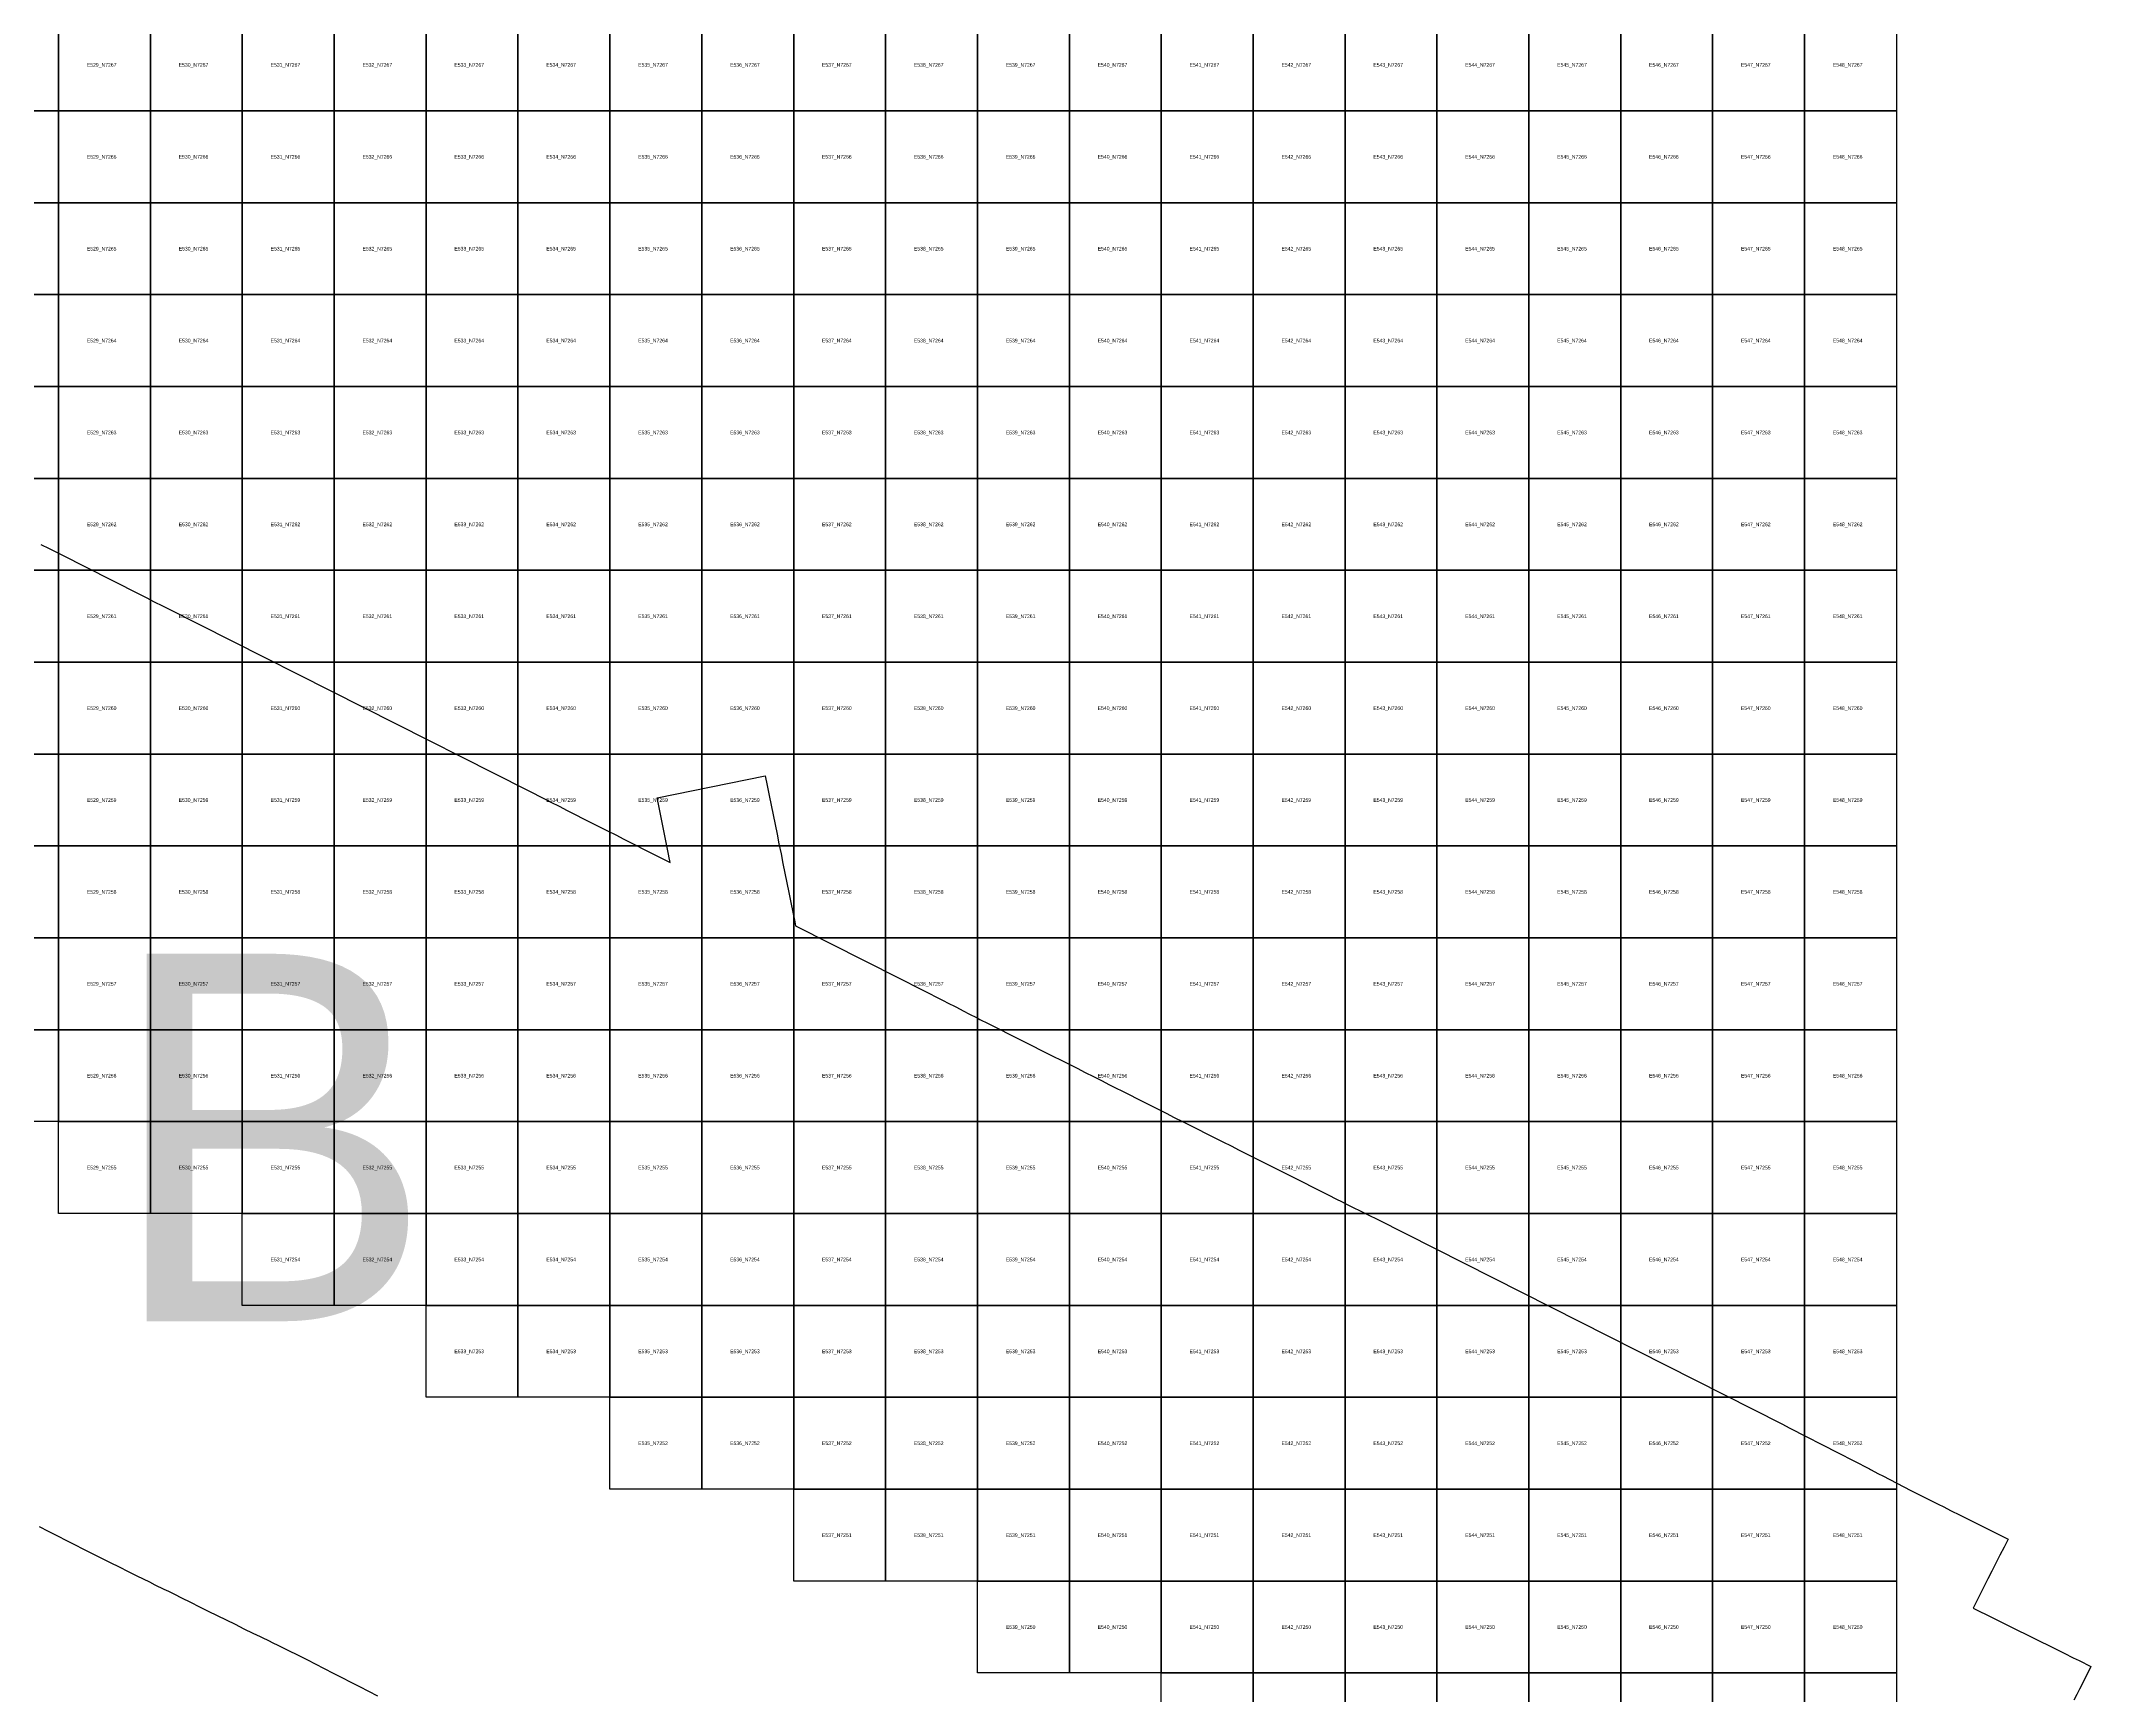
# Model space of a CAD drawing. Extents: x 325010 to 598009, y 7217000 to 7546188.
# Drawn here: x 528809 to 551117, y 7249760 to 7267760 of the extents above; entities that cross this region are included whole.
import ezdxf

# ---------------------------------------------------------------- set-up
doc = ezdxf.new("R2010")
doc.units = 0
doc.layers.add('B', color=7, linetype='Continuous')
doc.layers.add('Limpopo_1', color=7, linetype='Continuous')

msp = doc.modelspace()

# ---------------------------------------------------------------- linework, layer by layer
for points in [[(548000, 7267000), (548000, 7268000), (549000, 7268000), (549000, 7267000)], [(548000, 7266000), (548000, 7267000), (549000, 7267000), (549000, 7266000)], [(548000, 7265000), (548000, 7266000), (549000, 7266000), (549000, 7265000)], [(548000, 7264000), (548000, 7265000), (549000, 7265000), (549000, 7264000)], [(548000, 7263000), (548000, 7264000), (549000, 7264000), (549000, 7263000)], [(548000, 7262000), (548000, 7263000), (549000, 7263000), (549000, 7262000)], [(548000, 7261000), (548000, 7262000), (549000, 7262000), (549000, 7261000)], [(548000, 7260000), (548000, 7261000), (549000, 7261000), (549000, 7260000)], [(548000, 7259000), (548000, 7260000), (549000, 7260000), (549000, 7259000)], [(548000, 7258000), (548000, 7259000), (549000, 7259000), (549000, 7258000)], [(548000, 7257000), (548000, 7258000), (549000, 7258000), (549000, 7257000)], [(548000, 7256000), (548000, 7257000), (549000, 7257000), (549000, 7256000)], [(548000, 7255000), (548000, 7256000), (549000, 7256000), (549000, 7255000)], [(548000, 7254000), (548000, 7255000), (549000, 7255000), (549000, 7254000)], [(548000, 7253000), (548000, 7254000), (549000, 7254000), (549000, 7253000)], [(548000, 7252000), (548000, 7253000), (549000, 7253000), (549000, 7252000)], [(548000, 7251000), (548000, 7252000), (549000, 7252000), (549000, 7251000)], [(548000, 7250000), (548000, 7251000), (549000, 7251000), (549000, 7250000)], [(548000, 7249000), (548000, 7250000), (549000, 7250000), (549000, 7249000)]]:
    msp.add_lwpolyline(points, close=True)
at = {"layer": 'B'}
for points in [[(528809, 7262282), (528897, 7262237), (528985, 7262193), (529036, 7262167), (529572, 7261896), (529602, 7261881), (529690, 7261837), (529778, 7261792), (529866, 7261748), (529954, 7261703), (530042, 7261658), (530130, 7261614), (530219, 7261569), (530307, 7261525), (530395, 7261480), (530483, 7261436), (530535, 7261410), (534095, 7259610), (534302, 7259505), (534359, 7259476), (534447, 7259432), (534535, 7259387), (534623, 7259342), (534711, 7259297), (534888, 7259208), (534975, 7259164), (535064, 7259120), (535152, 7259075), (535239, 7259030), (535416, 7258941), (535504, 7258897), (535592, 7258852), (535649, 7258824), (535657, 7258820), (535643, 7258888), (535642, 7258892), (535535, 7259418), (535513, 7259524), (536690, 7259763), (536711, 7259657), (536733, 7259551), (536754, 7259445), (536776, 7259339), (536797, 7259234), (536819, 7259128), (536840, 7259022), (536862, 7258916), (536883, 7258810), (536905, 7258704), (536926, 7258598), (536948, 7258492), (536969, 7258386), (536991, 7258280), (537012, 7258174), (537021, 7258132), (538148, 7257562), (538633, 7257314), (538675, 7257293), (538763, 7257248), (538851, 7257203), (538907, 7257174), (538995, 7257129), (539027, 7257113), (539115, 7257068), (539821, 7256714), (539909, 7256670), (539997, 7256625), (540085, 7256581), (540173, 7256536), (540261, 7256492), (540349, 7256447), (540437, 7256402), (540525, 7256358), (540555, 7256343), (540835, 7256201), (540878, 7256180), (540966, 7256135), (541054, 7256091), (541142, 7256046), (541230, 7256002), (541318, 7255957), (541406, 7255913), (541483, 7255873), (541670, 7255779), (541759, 7255735), (541847, 7255691), (541936, 7255647), (542376, 7255424), (542465, 7255380), (542553, 7255336), (542641, 7255292), (542729, 7255247), (542817, 7255203), (542905, 7255158), (542960, 7255130), (543008, 7255107), (543082, 7255070), (543170, 7255025), (543258, 7254981), (543348, 7254939), (547753, 7252713), (547839, 7252665), (548367, 7252396), (548706, 7252220), (548718, 7252214), (548805, 7252169), (548852, 7252145), (549156, 7251987), (549461, 7251834), (549509, 7251810), (549597, 7251766), (549685, 7251722), (549773, 7251677), (549787, 7251671), (550215, 7251456), (550171, 7251369), (550126, 7251282), (550082, 7251195), (550038, 7251109), (549994, 7251023), (549951, 7250937), (549907, 7250850), (549863, 7250764), (549834, 7250707), (550049, 7250599), (550244, 7250503), (550729, 7250263), (550826, 7250214), (550923, 7250166), (550988, 7250134), (551117, 7250069), (551086, 7250008), (551055, 7249946), (551024, 7249886), (550993, 7249825), (550962, 7249764), (550931, 7249704)], [(532473, 7249749), (532376, 7249798), (532280, 7249848), (532184, 7249897), (532087, 7249946), (531991, 7249996), (531895, 7250045), (531798, 7250095), (531714, 7250139), (531606, 7250194), (531508, 7250241), (531411, 7250289), (531314, 7250336), (531310, 7250338), (531198, 7250393), (531119, 7250431), (531022, 7250478), (530925, 7250526), (530827, 7250574), (530730, 7250621), (530633, 7250670), (530537, 7250718), (530439, 7250766), (530342, 7250814), (530264, 7250853), (530200, 7250885), (530148, 7250910), (530051, 7250957), (529992, 7250987), (529857, 7251053), (529760, 7251102), (529663, 7251150), (529566, 7251199), (529470, 7251247), (529421, 7251272), (529276, 7251344), (529179, 7251393), (529082, 7251441), (529000, 7251484), (528890, 7251540), (528794, 7251590)]]:
    msp.add_lwpolyline(points, dxfattribs=at)
at = {"layer": 'Limpopo_1'}
for points in [[(528000, 7267000), (528000, 7268000), (529000, 7268000), (529000, 7267000)], [(529000, 7267000), (529000, 7268000), (530000, 7268000), (530000, 7267000)], [(530000, 7267000), (530000, 7268000), (531000, 7268000), (531000, 7267000)], [(531000, 7267000), (531000, 7268000), (532000, 7268000), (532000, 7267000)], [(532000, 7267000), (532000, 7268000), (533000, 7268000), (533000, 7267000)], [(533000, 7267000), (533000, 7268000), (534000, 7268000), (534000, 7267000)], [(534000, 7267000), (534000, 7268000), (535000, 7268000), (535000, 7267000)], [(535000, 7267000), (535000, 7268000), (536000, 7268000), (536000, 7267000)], [(536000, 7267000), (536000, 7268000), (537000, 7268000), (537000, 7267000)], [(537000, 7267000), (537000, 7268000), (538000, 7268000), (538000, 7267000)], [(538000, 7267000), (538000, 7268000), (539000, 7268000), (539000, 7267000)], [(539000, 7267000), (539000, 7268000), (540000, 7268000), (540000, 7267000)], [(540000, 7267000), (540000, 7268000), (541000, 7268000), (541000, 7267000)], [(541000, 7267000), (541000, 7268000), (542000, 7268000), (542000, 7267000)], [(542000, 7267000), (542000, 7268000), (543000, 7268000), (543000, 7267000)], [(543000, 7267000), (543000, 7268000), (544000, 7268000), (544000, 7267000)], [(544000, 7267000), (544000, 7268000), (545000, 7268000), (545000, 7267000)], [(545000, 7267000), (545000, 7268000), (546000, 7268000), (546000, 7267000)], [(546000, 7267000), (546000, 7268000), (547000, 7268000), (547000, 7267000)], [(547000, 7267000), (547000, 7268000), (548000, 7268000), (548000, 7267000)], [(528000, 7266000), (528000, 7267000), (529000, 7267000), (529000, 7266000)], [(529000, 7266000), (529000, 7267000), (530000, 7267000), (530000, 7266000)], [(530000, 7266000), (530000, 7267000), (531000, 7267000), (531000, 7266000)], [(531000, 7266000), (531000, 7267000), (532000, 7267000), (532000, 7266000)], [(532000, 7266000), (532000, 7267000), (533000, 7267000), (533000, 7266000)], [(533000, 7266000), (533000, 7267000), (534000, 7267000), (534000, 7266000)], [(534000, 7266000), (534000, 7267000), (535000, 7267000), (535000, 7266000)], [(535000, 7266000), (535000, 7267000), (536000, 7267000), (536000, 7266000)], [(536000, 7266000), (536000, 7267000), (537000, 7267000), (537000, 7266000)], [(537000, 7266000), (537000, 7267000), (538000, 7267000), (538000, 7266000)], [(538000, 7266000), (538000, 7267000), (539000, 7267000), (539000, 7266000)], [(539000, 7266000), (539000, 7267000), (540000, 7267000), (540000, 7266000)], [(540000, 7266000), (540000, 7267000), (541000, 7267000), (541000, 7266000)], [(541000, 7266000), (541000, 7267000), (542000, 7267000), (542000, 7266000)], [(542000, 7266000), (542000, 7267000), (543000, 7267000), (543000, 7266000)], [(543000, 7266000), (543000, 7267000), (544000, 7267000), (544000, 7266000)], [(544000, 7266000), (544000, 7267000), (545000, 7267000), (545000, 7266000)], [(545000, 7266000), (545000, 7267000), (546000, 7267000), (546000, 7266000)], [(546000, 7266000), (546000, 7267000), (547000, 7267000), (547000, 7266000)], [(547000, 7266000), (547000, 7267000), (548000, 7267000), (548000, 7266000)], [(528000, 7265000), (528000, 7266000), (529000, 7266000), (529000, 7265000)], [(529000, 7265000), (529000, 7266000), (530000, 7266000), (530000, 7265000)], [(530000, 7265000), (530000, 7266000), (531000, 7266000), (531000, 7265000)], [(531000, 7265000), (531000, 7266000), (532000, 7266000), (532000, 7265000)], [(532000, 7265000), (532000, 7266000), (533000, 7266000), (533000, 7265000)], [(533000, 7265000), (533000, 7266000), (534000, 7266000), (534000, 7265000)], [(534000, 7265000), (534000, 7266000), (535000, 7266000), (535000, 7265000)], [(535000, 7265000), (535000, 7266000), (536000, 7266000), (536000, 7265000)], [(536000, 7265000), (536000, 7266000), (537000, 7266000), (537000, 7265000)], [(537000, 7265000), (537000, 7266000), (538000, 7266000), (538000, 7265000)], [(538000, 7265000), (538000, 7266000), (539000, 7266000), (539000, 7265000)], [(539000, 7265000), (539000, 7266000), (540000, 7266000), (540000, 7265000)], [(540000, 7265000), (540000, 7266000), (541000, 7266000), (541000, 7265000)], [(541000, 7265000), (541000, 7266000), (542000, 7266000), (542000, 7265000)], [(542000, 7265000), (542000, 7266000), (543000, 7266000), (543000, 7265000)], [(543000, 7265000), (543000, 7266000), (544000, 7266000), (544000, 7265000)], [(544000, 7265000), (544000, 7266000), (545000, 7266000), (545000, 7265000)], [(545000, 7265000), (545000, 7266000), (546000, 7266000), (546000, 7265000)], [(546000, 7265000), (546000, 7266000), (547000, 7266000), (547000, 7265000)], [(547000, 7265000), (547000, 7266000), (548000, 7266000), (548000, 7265000)], [(528000, 7264000), (528000, 7265000), (529000, 7265000), (529000, 7264000)], [(529000, 7264000), (529000, 7265000), (530000, 7265000), (530000, 7264000)], [(530000, 7264000), (530000, 7265000), (531000, 7265000), (531000, 7264000)], [(531000, 7264000), (531000, 7265000), (532000, 7265000), (532000, 7264000)], [(532000, 7264000), (532000, 7265000), (533000, 7265000), (533000, 7264000)], [(533000, 7264000), (533000, 7265000), (534000, 7265000), (534000, 7264000)], [(534000, 7264000), (534000, 7265000), (535000, 7265000), (535000, 7264000)], [(535000, 7264000), (535000, 7265000), (536000, 7265000), (536000, 7264000)], [(536000, 7264000), (536000, 7265000), (537000, 7265000), (537000, 7264000)], [(537000, 7264000), (537000, 7265000), (538000, 7265000), (538000, 7264000)], [(538000, 7264000), (538000, 7265000), (539000, 7265000), (539000, 7264000)], [(539000, 7264000), (539000, 7265000), (540000, 7265000), (540000, 7264000)], [(540000, 7264000), (540000, 7265000), (541000, 7265000), (541000, 7264000)], [(541000, 7264000), (541000, 7265000), (542000, 7265000), (542000, 7264000)], [(542000, 7264000), (542000, 7265000), (543000, 7265000), (543000, 7264000)], [(543000, 7264000), (543000, 7265000), (544000, 7265000), (544000, 7264000)], [(544000, 7264000), (544000, 7265000), (545000, 7265000), (545000, 7264000)], [(545000, 7264000), (545000, 7265000), (546000, 7265000), (546000, 7264000)], [(546000, 7264000), (546000, 7265000), (547000, 7265000), (547000, 7264000)], [(547000, 7264000), (547000, 7265000), (548000, 7265000), (548000, 7264000)], [(528000, 7263000), (528000, 7264000), (529000, 7264000), (529000, 7263000)], [(529000, 7263000), (529000, 7264000), (530000, 7264000), (530000, 7263000)], [(530000, 7263000), (530000, 7264000), (531000, 7264000), (531000, 7263000)], [(531000, 7263000), (531000, 7264000), (532000, 7264000), (532000, 7263000)], [(532000, 7263000), (532000, 7264000), (533000, 7264000), (533000, 7263000)], [(533000, 7263000), (533000, 7264000), (534000, 7264000), (534000, 7263000)], [(534000, 7263000), (534000, 7264000), (535000, 7264000), (535000, 7263000)], [(535000, 7263000), (535000, 7264000), (536000, 7264000), (536000, 7263000)], [(536000, 7263000), (536000, 7264000), (537000, 7264000), (537000, 7263000)], [(537000, 7263000), (537000, 7264000), (538000, 7264000), (538000, 7263000)], [(538000, 7263000), (538000, 7264000), (539000, 7264000), (539000, 7263000)], [(539000, 7263000), (539000, 7264000), (540000, 7264000), (540000, 7263000)], [(540000, 7263000), (540000, 7264000), (541000, 7264000), (541000, 7263000)], [(541000, 7263000), (541000, 7264000), (542000, 7264000), (542000, 7263000)], [(542000, 7263000), (542000, 7264000), (543000, 7264000), (543000, 7263000)], [(543000, 7263000), (543000, 7264000), (544000, 7264000), (544000, 7263000)], [(544000, 7263000), (544000, 7264000), (545000, 7264000), (545000, 7263000)], [(545000, 7263000), (545000, 7264000), (546000, 7264000), (546000, 7263000)], [(546000, 7263000), (546000, 7264000), (547000, 7264000), (547000, 7263000)], [(547000, 7263000), (547000, 7264000), (548000, 7264000), (548000, 7263000)], [(528000, 7262000), (528000, 7263000), (529000, 7263000), (529000, 7262000)], [(529000, 7262000), (529000, 7263000), (530000, 7263000), (530000, 7262000)], [(530000, 7262000), (530000, 7263000), (531000, 7263000), (531000, 7262000)], [(531000, 7262000), (531000, 7263000), (532000, 7263000), (532000, 7262000)], [(532000, 7262000), (532000, 7263000), (533000, 7263000), (533000, 7262000)], [(533000, 7262000), (533000, 7263000), (534000, 7263000), (534000, 7262000)], [(534000, 7262000), (534000, 7263000), (535000, 7263000), (535000, 7262000)], [(535000, 7262000), (535000, 7263000), (536000, 7263000), (536000, 7262000)], [(536000, 7262000), (536000, 7263000), (537000, 7263000), (537000, 7262000)], [(537000, 7262000), (537000, 7263000), (538000, 7263000), (538000, 7262000)], [(538000, 7262000), (538000, 7263000), (539000, 7263000), (539000, 7262000)], [(539000, 7262000), (539000, 7263000), (540000, 7263000), (540000, 7262000)], [(540000, 7262000), (540000, 7263000), (541000, 7263000), (541000, 7262000)], [(541000, 7262000), (541000, 7263000), (542000, 7263000), (542000, 7262000)], [(542000, 7262000), (542000, 7263000), (543000, 7263000), (543000, 7262000)], [(543000, 7262000), (543000, 7263000), (544000, 7263000), (544000, 7262000)], [(544000, 7262000), (544000, 7263000), (545000, 7263000), (545000, 7262000)], [(545000, 7262000), (545000, 7263000), (546000, 7263000), (546000, 7262000)], [(546000, 7262000), (546000, 7263000), (547000, 7263000), (547000, 7262000)], [(547000, 7262000), (547000, 7263000), (548000, 7263000), (548000, 7262000)], [(528000, 7261000), (528000, 7262000), (529000, 7262000), (529000, 7261000)], [(529000, 7261000), (529000, 7262000), (530000, 7262000), (530000, 7261000)], [(530000, 7261000), (530000, 7262000), (531000, 7262000), (531000, 7261000)], [(531000, 7261000), (531000, 7262000), (532000, 7262000), (532000, 7261000)], [(532000, 7261000), (532000, 7262000), (533000, 7262000), (533000, 7261000)], [(533000, 7261000), (533000, 7262000), (534000, 7262000), (534000, 7261000)], [(534000, 7261000), (534000, 7262000), (535000, 7262000), (535000, 7261000)], [(535000, 7261000), (535000, 7262000), (536000, 7262000), (536000, 7261000)], [(536000, 7261000), (536000, 7262000), (537000, 7262000), (537000, 7261000)], [(537000, 7261000), (537000, 7262000), (538000, 7262000), (538000, 7261000)], [(538000, 7261000), (538000, 7262000), (539000, 7262000), (539000, 7261000)], [(539000, 7261000), (539000, 7262000), (540000, 7262000), (540000, 7261000)], [(540000, 7261000), (540000, 7262000), (541000, 7262000), (541000, 7261000)], [(541000, 7261000), (541000, 7262000), (542000, 7262000), (542000, 7261000)], [(542000, 7261000), (542000, 7262000), (543000, 7262000), (543000, 7261000)], [(543000, 7261000), (543000, 7262000), (544000, 7262000), (544000, 7261000)], [(544000, 7261000), (544000, 7262000), (545000, 7262000), (545000, 7261000)], [(545000, 7261000), (545000, 7262000), (546000, 7262000), (546000, 7261000)], [(546000, 7261000), (546000, 7262000), (547000, 7262000), (547000, 7261000)], [(547000, 7261000), (547000, 7262000), (548000, 7262000), (548000, 7261000)], [(528000, 7260000), (528000, 7261000), (529000, 7261000), (529000, 7260000)], [(529000, 7260000), (529000, 7261000), (530000, 7261000), (530000, 7260000)], [(530000, 7260000), (530000, 7261000), (531000, 7261000), (531000, 7260000)], [(531000, 7260000), (531000, 7261000), (532000, 7261000), (532000, 7260000)], [(532000, 7260000), (532000, 7261000), (533000, 7261000), (533000, 7260000)], [(533000, 7260000), (533000, 7261000), (534000, 7261000), (534000, 7260000)], [(534000, 7260000), (534000, 7261000), (535000, 7261000), (535000, 7260000)], [(535000, 7260000), (535000, 7261000), (536000, 7261000), (536000, 7260000)], [(536000, 7260000), (536000, 7261000), (537000, 7261000), (537000, 7260000)], [(537000, 7260000), (537000, 7261000), (538000, 7261000), (538000, 7260000)], [(538000, 7260000), (538000, 7261000), (539000, 7261000), (539000, 7260000)], [(539000, 7260000), (539000, 7261000), (540000, 7261000), (540000, 7260000)], [(540000, 7260000), (540000, 7261000), (541000, 7261000), (541000, 7260000)], [(541000, 7260000), (541000, 7261000), (542000, 7261000), (542000, 7260000)], [(542000, 7260000), (542000, 7261000), (543000, 7261000), (543000, 7260000)], [(543000, 7260000), (543000, 7261000), (544000, 7261000), (544000, 7260000)], [(544000, 7260000), (544000, 7261000), (545000, 7261000), (545000, 7260000)], [(545000, 7260000), (545000, 7261000), (546000, 7261000), (546000, 7260000)], [(546000, 7260000), (546000, 7261000), (547000, 7261000), (547000, 7260000)], [(547000, 7260000), (547000, 7261000), (548000, 7261000), (548000, 7260000)], [(528000, 7259000), (528000, 7260000), (529000, 7260000), (529000, 7259000)], [(529000, 7259000), (529000, 7260000), (530000, 7260000), (530000, 7259000)], [(530000, 7259000), (530000, 7260000), (531000, 7260000), (531000, 7259000)], [(531000, 7259000), (531000, 7260000), (532000, 7260000), (532000, 7259000)], [(532000, 7259000), (532000, 7260000), (533000, 7260000), (533000, 7259000)], [(533000, 7259000), (533000, 7260000), (534000, 7260000), (534000, 7259000)], [(534000, 7259000), (534000, 7260000), (535000, 7260000), (535000, 7259000)], [(535000, 7259000), (535000, 7260000), (536000, 7260000), (536000, 7259000)], [(536000, 7259000), (536000, 7260000), (537000, 7260000), (537000, 7259000)], [(537000, 7259000), (537000, 7260000), (538000, 7260000), (538000, 7259000)], [(538000, 7259000), (538000, 7260000), (539000, 7260000), (539000, 7259000)], [(539000, 7259000), (539000, 7260000), (540000, 7260000), (540000, 7259000)], [(540000, 7259000), (540000, 7260000), (541000, 7260000), (541000, 7259000)], [(541000, 7259000), (541000, 7260000), (542000, 7260000), (542000, 7259000)], [(542000, 7259000), (542000, 7260000), (543000, 7260000), (543000, 7259000)], [(543000, 7259000), (543000, 7260000), (544000, 7260000), (544000, 7259000)], [(544000, 7259000), (544000, 7260000), (545000, 7260000), (545000, 7259000)], [(545000, 7259000), (545000, 7260000), (546000, 7260000), (546000, 7259000)], [(546000, 7259000), (546000, 7260000), (547000, 7260000), (547000, 7259000)], [(547000, 7259000), (547000, 7260000), (548000, 7260000), (548000, 7259000)], [(528000, 7258000), (528000, 7259000), (529000, 7259000), (529000, 7258000)], [(529000, 7258000), (529000, 7259000), (530000, 7259000), (530000, 7258000)], [(530000, 7258000), (530000, 7259000), (531000, 7259000), (531000, 7258000)], [(531000, 7258000), (531000, 7259000), (532000, 7259000), (532000, 7258000)], [(532000, 7258000), (532000, 7259000), (533000, 7259000), (533000, 7258000)], [(533000, 7258000), (533000, 7259000), (534000, 7259000), (534000, 7258000)], [(534000, 7258000), (534000, 7259000), (535000, 7259000), (535000, 7258000)], [(535000, 7258000), (535000, 7259000), (536000, 7259000), (536000, 7258000)], [(536000, 7258000), (536000, 7259000), (537000, 7259000), (537000, 7258000)], [(537000, 7258000), (537000, 7259000), (538000, 7259000), (538000, 7258000)], [(538000, 7258000), (538000, 7259000), (539000, 7259000), (539000, 7258000)], [(539000, 7258000), (539000, 7259000), (540000, 7259000), (540000, 7258000)], [(540000, 7258000), (540000, 7259000), (541000, 7259000), (541000, 7258000)], [(541000, 7258000), (541000, 7259000), (542000, 7259000), (542000, 7258000)], [(542000, 7258000), (542000, 7259000), (543000, 7259000), (543000, 7258000)], [(543000, 7258000), (543000, 7259000), (544000, 7259000), (544000, 7258000)], [(544000, 7258000), (544000, 7259000), (545000, 7259000), (545000, 7258000)], [(545000, 7258000), (545000, 7259000), (546000, 7259000), (546000, 7258000)], [(546000, 7258000), (546000, 7259000), (547000, 7259000), (547000, 7258000)], [(547000, 7258000), (547000, 7259000), (548000, 7259000), (548000, 7258000)], [(528000, 7257000), (528000, 7258000), (529000, 7258000), (529000, 7257000)], [(529000, 7257000), (529000, 7258000), (530000, 7258000), (530000, 7257000)], [(530000, 7257000), (530000, 7258000), (531000, 7258000), (531000, 7257000)], [(531000, 7257000), (531000, 7258000), (532000, 7258000), (532000, 7257000)], [(532000, 7257000), (532000, 7258000), (533000, 7258000), (533000, 7257000)], [(533000, 7257000), (533000, 7258000), (534000, 7258000), (534000, 7257000)], [(534000, 7257000), (534000, 7258000), (535000, 7258000), (535000, 7257000)], [(535000, 7257000), (535000, 7258000), (536000, 7258000), (536000, 7257000)], [(536000, 7257000), (536000, 7258000), (537000, 7258000), (537000, 7257000)], [(537000, 7257000), (537000, 7258000), (538000, 7258000), (538000, 7257000)], [(538000, 7257000), (538000, 7258000), (539000, 7258000), (539000, 7257000)], [(539000, 7257000), (539000, 7258000), (540000, 7258000), (540000, 7257000)], [(540000, 7257000), (540000, 7258000), (541000, 7258000), (541000, 7257000)], [(541000, 7257000), (541000, 7258000), (542000, 7258000), (542000, 7257000)], [(542000, 7257000), (542000, 7258000), (543000, 7258000), (543000, 7257000)], [(543000, 7257000), (543000, 7258000), (544000, 7258000), (544000, 7257000)], [(544000, 7257000), (544000, 7258000), (545000, 7258000), (545000, 7257000)], [(545000, 7257000), (545000, 7258000), (546000, 7258000), (546000, 7257000)], [(546000, 7257000), (546000, 7258000), (547000, 7258000), (547000, 7257000)], [(547000, 7257000), (547000, 7258000), (548000, 7258000), (548000, 7257000)], [(528000, 7256000), (528000, 7257000), (529000, 7257000), (529000, 7256000)], [(529000, 7256000), (529000, 7257000), (530000, 7257000), (530000, 7256000)], [(530000, 7256000), (530000, 7257000), (531000, 7257000), (531000, 7256000)], [(531000, 7256000), (531000, 7257000), (532000, 7257000), (532000, 7256000)], [(532000, 7256000), (532000, 7257000), (533000, 7257000), (533000, 7256000)], [(533000, 7256000), (533000, 7257000), (534000, 7257000), (534000, 7256000)], [(534000, 7256000), (534000, 7257000), (535000, 7257000), (535000, 7256000)], [(535000, 7256000), (535000, 7257000), (536000, 7257000), (536000, 7256000)], [(536000, 7256000), (536000, 7257000), (537000, 7257000), (537000, 7256000)], [(537000, 7256000), (537000, 7257000), (538000, 7257000), (538000, 7256000)], [(538000, 7256000), (538000, 7257000), (539000, 7257000), (539000, 7256000)], [(539000, 7256000), (539000, 7257000), (540000, 7257000), (540000, 7256000)], [(540000, 7256000), (540000, 7257000), (541000, 7257000), (541000, 7256000)], [(541000, 7256000), (541000, 7257000), (542000, 7257000), (542000, 7256000)], [(542000, 7256000), (542000, 7257000), (543000, 7257000), (543000, 7256000)], [(543000, 7256000), (543000, 7257000), (544000, 7257000), (544000, 7256000)], [(544000, 7256000), (544000, 7257000), (545000, 7257000), (545000, 7256000)], [(545000, 7256000), (545000, 7257000), (546000, 7257000), (546000, 7256000)], [(546000, 7256000), (546000, 7257000), (547000, 7257000), (547000, 7256000)], [(547000, 7256000), (547000, 7257000), (548000, 7257000), (548000, 7256000)], [(529000, 7255000), (529000, 7256000), (530000, 7256000), (530000, 7255000)], [(530000, 7255000), (530000, 7256000), (531000, 7256000), (531000, 7255000)], [(531000, 7255000), (531000, 7256000), (532000, 7256000), (532000, 7255000)], [(532000, 7255000), (532000, 7256000), (533000, 7256000), (533000, 7255000)], [(533000, 7255000), (533000, 7256000), (534000, 7256000), (534000, 7255000)], [(534000, 7255000), (534000, 7256000), (535000, 7256000), (535000, 7255000)], [(535000, 7255000), (535000, 7256000), (536000, 7256000), (536000, 7255000)], [(536000, 7255000), (536000, 7256000), (537000, 7256000), (537000, 7255000)], [(537000, 7255000), (537000, 7256000), (538000, 7256000), (538000, 7255000)], [(538000, 7255000), (538000, 7256000), (539000, 7256000), (539000, 7255000)], [(539000, 7255000), (539000, 7256000), (540000, 7256000), (540000, 7255000)], [(540000, 7255000), (540000, 7256000), (541000, 7256000), (541000, 7255000)], [(541000, 7255000), (541000, 7256000), (542000, 7256000), (542000, 7255000)], [(542000, 7255000), (542000, 7256000), (543000, 7256000), (543000, 7255000)], [(543000, 7255000), (543000, 7256000), (544000, 7256000), (544000, 7255000)], [(544000, 7255000), (544000, 7256000), (545000, 7256000), (545000, 7255000)], [(545000, 7255000), (545000, 7256000), (546000, 7256000), (546000, 7255000)], [(546000, 7255000), (546000, 7256000), (547000, 7256000), (547000, 7255000)], [(547000, 7255000), (547000, 7256000), (548000, 7256000), (548000, 7255000)], [(531000, 7254000), (531000, 7255000), (532000, 7255000), (532000, 7254000)], [(532000, 7254000), (532000, 7255000), (533000, 7255000), (533000, 7254000)], [(533000, 7254000), (533000, 7255000), (534000, 7255000), (534000, 7254000)], [(534000, 7254000), (534000, 7255000), (535000, 7255000), (535000, 7254000)], [(535000, 7254000), (535000, 7255000), (536000, 7255000), (536000, 7254000)], [(536000, 7254000), (536000, 7255000), (537000, 7255000), (537000, 7254000)], [(537000, 7254000), (537000, 7255000), (538000, 7255000), (538000, 7254000)], [(538000, 7254000), (538000, 7255000), (539000, 7255000), (539000, 7254000)], [(539000, 7254000), (539000, 7255000), (540000, 7255000), (540000, 7254000)], [(540000, 7254000), (540000, 7255000), (541000, 7255000), (541000, 7254000)], [(541000, 7254000), (541000, 7255000), (542000, 7255000), (542000, 7254000)], [(542000, 7254000), (542000, 7255000), (543000, 7255000), (543000, 7254000)], [(543000, 7254000), (543000, 7255000), (544000, 7255000), (544000, 7254000)], [(544000, 7254000), (544000, 7255000), (545000, 7255000), (545000, 7254000)], [(545000, 7254000), (545000, 7255000), (546000, 7255000), (546000, 7254000)], [(546000, 7254000), (546000, 7255000), (547000, 7255000), (547000, 7254000)], [(547000, 7254000), (547000, 7255000), (548000, 7255000), (548000, 7254000)], [(533000, 7253000), (533000, 7254000), (534000, 7254000), (534000, 7253000)], [(534000, 7253000), (534000, 7254000), (535000, 7254000), (535000, 7253000)], [(535000, 7253000), (535000, 7254000), (536000, 7254000), (536000, 7253000)], [(536000, 7253000), (536000, 7254000), (537000, 7254000), (537000, 7253000)], [(537000, 7253000), (537000, 7254000), (538000, 7254000), (538000, 7253000)], [(538000, 7253000), (538000, 7254000), (539000, 7254000), (539000, 7253000)], [(539000, 7253000), (539000, 7254000), (540000, 7254000), (540000, 7253000)], [(540000, 7253000), (540000, 7254000), (541000, 7254000), (541000, 7253000)], [(541000, 7253000), (541000, 7254000), (542000, 7254000), (542000, 7253000)], [(542000, 7253000), (542000, 7254000), (543000, 7254000), (543000, 7253000)], [(543000, 7253000), (543000, 7254000), (544000, 7254000), (544000, 7253000)], [(544000, 7253000), (544000, 7254000), (545000, 7254000), (545000, 7253000)], [(545000, 7253000), (545000, 7254000), (546000, 7254000), (546000, 7253000)], [(546000, 7253000), (546000, 7254000), (547000, 7254000), (547000, 7253000)], [(547000, 7253000), (547000, 7254000), (548000, 7254000), (548000, 7253000)], [(535000, 7252000), (535000, 7253000), (536000, 7253000), (536000, 7252000)], [(536000, 7252000), (536000, 7253000), (537000, 7253000), (537000, 7252000)], [(537000, 7252000), (537000, 7253000), (538000, 7253000), (538000, 7252000)], [(538000, 7252000), (538000, 7253000), (539000, 7253000), (539000, 7252000)], [(539000, 7252000), (539000, 7253000), (540000, 7253000), (540000, 7252000)], [(540000, 7252000), (540000, 7253000), (541000, 7253000), (541000, 7252000)], [(541000, 7252000), (541000, 7253000), (542000, 7253000), (542000, 7252000)], [(542000, 7252000), (542000, 7253000), (543000, 7253000), (543000, 7252000)], [(543000, 7252000), (543000, 7253000), (544000, 7253000), (544000, 7252000)], [(544000, 7252000), (544000, 7253000), (545000, 7253000), (545000, 7252000)], [(545000, 7252000), (545000, 7253000), (546000, 7253000), (546000, 7252000)], [(546000, 7252000), (546000, 7253000), (547000, 7253000), (547000, 7252000)], [(547000, 7252000), (547000, 7253000), (548000, 7253000), (548000, 7252000)], [(537000, 7251000), (537000, 7252000), (538000, 7252000), (538000, 7251000)], [(538000, 7251000), (538000, 7252000), (539000, 7252000), (539000, 7251000)], [(539000, 7251000), (539000, 7252000), (540000, 7252000), (540000, 7251000)], [(540000, 7251000), (540000, 7252000), (541000, 7252000), (541000, 7251000)], [(541000, 7251000), (541000, 7252000), (542000, 7252000), (542000, 7251000)], [(542000, 7251000), (542000, 7252000), (543000, 7252000), (543000, 7251000)], [(543000, 7251000), (543000, 7252000), (544000, 7252000), (544000, 7251000)], [(544000, 7251000), (544000, 7252000), (545000, 7252000), (545000, 7251000)], [(545000, 7251000), (545000, 7252000), (546000, 7252000), (546000, 7251000)], [(546000, 7251000), (546000, 7252000), (547000, 7252000), (547000, 7251000)], [(547000, 7251000), (547000, 7252000), (548000, 7252000), (548000, 7251000)], [(539000, 7250000), (539000, 7251000), (540000, 7251000), (540000, 7250000)], [(540000, 7250000), (540000, 7251000), (541000, 7251000), (541000, 7250000)], [(541000, 7250000), (541000, 7251000), (542000, 7251000), (542000, 7250000)], [(542000, 7250000), (542000, 7251000), (543000, 7251000), (543000, 7250000)], [(543000, 7250000), (543000, 7251000), (544000, 7251000), (544000, 7250000)], [(544000, 7250000), (544000, 7251000), (545000, 7251000), (545000, 7250000)], [(545000, 7250000), (545000, 7251000), (546000, 7251000), (546000, 7250000)], [(546000, 7250000), (546000, 7251000), (547000, 7251000), (547000, 7250000)], [(547000, 7250000), (547000, 7251000), (548000, 7251000), (548000, 7250000)], [(541000, 7249000), (541000, 7250000), (542000, 7250000), (542000, 7249000)], [(542000, 7249000), (542000, 7250000), (543000, 7250000), (543000, 7249000)], [(543000, 7249000), (543000, 7250000), (544000, 7250000), (544000, 7249000)], [(544000, 7249000), (544000, 7250000), (545000, 7250000), (545000, 7249000)], [(545000, 7249000), (545000, 7250000), (546000, 7250000), (546000, 7249000)], [(546000, 7249000), (546000, 7250000), (547000, 7250000), (547000, 7249000)], [(547000, 7249000), (547000, 7250000), (548000, 7250000), (548000, 7249000)]]:
    msp.add_lwpolyline(points, close=True, dxfattribs=at)

# ---------------------------------------------------------------- texts
for s, height, p in [('E548_N7267', 40, (548308, 7267480)), ('E548_N7266', 40, (548308, 7266480)), ('E548_N7265', 40, (548308, 7265480)), ('E548_N7264', 40, (548308, 7264480)), ('E548_N7263', 40, (548308, 7263480)), ('E548_N7262', 40, (548308, 7262480)), ('E548_N7261', 40, (548308, 7261480)), ('E548_N7260', 40, (548308, 7260480)), ('E548_N7259', 40, (548308, 7259480)), ('E548_N7258', 40, (548308, 7258480)), ('B', 4000, (529519, 7253828)), ('E548_N7257', 40, (548308, 7257480)), ('E548_N7256', 40, (548308, 7256480)), ('E548_N7255', 40, (548308, 7255480)), ('E548_N7254', 40, (548308, 7254480)), ('E548_N7253', 40, (548308, 7253480)), ('E548_N7252', 40, (548308, 7252480)), ('E548_N7251', 40, (548308, 7251480)), ('E548_N7250', 40, (548308, 7250480))]:
    msp.add_text(s, height=height).set_placement(p)
for s, p in [('E529_N7267', (529308, 7267480)), ('E530_N7267', (530308, 7267480)), ('E531_N7267', (531308, 7267480)), ('E532_N7267', (532308, 7267480)), ('E533_N7267', (533308, 7267480)), ('E534_N7267', (534308, 7267480)), ('E535_N7267', (535308, 7267480)), ('E536_N7267', (536308, 7267480)), ('E537_N7267', (537308, 7267480)), ('E538_N7267', (538308, 7267480)), ('E539_N7267', (539308, 7267480)), ('E540_N7267', (540308, 7267480)), ('E541_N7267', (541308, 7267480)), ('E542_N7267', (542308, 7267480)), ('E543_N7267', (543308, 7267480)), ('E544_N7267', (544308, 7267480)), ('E545_N7267', (545308, 7267480)), ('E546_N7267', (546308, 7267480)), ('E547_N7267', (547308, 7267480)), ('E529_N7266', (529308, 7266480)), ('E530_N7266', (530308, 7266480)), ('E531_N7266', (531308, 7266480)), ('E532_N7266', (532308, 7266480)), ('E533_N7266', (533308, 7266480)), ('E534_N7266', (534308, 7266480)), ('E535_N7266', (535308, 7266480)), ('E536_N7266', (536308, 7266480)), ('E537_N7266', (537308, 7266480)), ('E538_N7266', (538308, 7266480)), ('E539_N7266', (539308, 7266480)), ('E540_N7266', (540308, 7266480)), ('E541_N7266', (541308, 7266480)), ('E542_N7266', (542308, 7266480)), ('E543_N7266', (543308, 7266480)), ('E544_N7266', (544308, 7266480)), ('E545_N7266', (545308, 7266480)), ('E546_N7266', (546308, 7266480)), ('E547_N7266', (547308, 7266480)), ('E529_N7265', (529308, 7265480)), ('E530_N7265', (530308, 7265480)), ('E531_N7265', (531308, 7265480)), ('E532_N7265', (532308, 7265480)), ('E533_N7265', (533308, 7265480)), ('E534_N7265', (534308, 7265480)), ('E535_N7265', (535308, 7265480)), ('E536_N7265', (536308, 7265480)), ('E537_N7265', (537308, 7265480)), ('E538_N7265', (538308, 7265480)), ('E539_N7265', (539308, 7265480)), ('E540_N7265', (540308, 7265480)), ('E541_N7265', (541308, 7265480)), ('E542_N7265', (542308, 7265480)), ('E543_N7265', (543308, 7265480)), ('E544_N7265', (544308, 7265480)), ('E545_N7265', (545308, 7265480)), ('E546_N7265', (546308, 7265480)), ('E547_N7265', (547308, 7265480)), ('E529_N7264', (529308, 7264480)), ('E530_N7264', (530308, 7264480)), ('E531_N7264', (531308, 7264480)), ('E532_N7264', (532308, 7264480)), ('E533_N7264', (533308, 7264480)), ('E534_N7264', (534308, 7264480)), ('E535_N7264', (535308, 7264480)), ('E536_N7264', (536308, 7264480)), ('E537_N7264', (537308, 7264480)), ('E538_N7264', (538308, 7264480)), ('E539_N7264', (539308, 7264480)), ('E540_N7264', (540308, 7264480)), ('E541_N7264', (541308, 7264480)), ('E542_N7264', (542308, 7264480)), ('E543_N7264', (543308, 7264480)), ('E544_N7264', (544308, 7264480)), ('E545_N7264', (545308, 7264480)), ('E546_N7264', (546308, 7264480)), ('E547_N7264', (547308, 7264480)), ('E529_N7263', (529308, 7263480)), ('E530_N7263', (530308, 7263480)), ('E531_N7263', (531308, 7263480)), ('E532_N7263', (532308, 7263480)), ('E533_N7263', (533308, 7263480)), ('E534_N7263', (534308, 7263480)), ('E535_N7263', (535308, 7263480)), ('E536_N7263', (536308, 7263480)), ('E537_N7263', (537308, 7263480)), ('E538_N7263', (538308, 7263480)), ('E539_N7263', (539308, 7263480)), ('E540_N7263', (540308, 7263480)), ('E541_N7263', (541308, 7263480)), ('E542_N7263', (542308, 7263480)), ('E543_N7263', (543308, 7263480)), ('E544_N7263', (544308, 7263480)), ('E545_N7263', (545308, 7263480)), ('E546_N7263', (546308, 7263480)), ('E547_N7263', (547308, 7263480)), ('E529_N7262', (529308, 7262480)), ('E530_N7262', (530308, 7262480)), ('E531_N7262', (531308, 7262480)), ('E532_N7262', (532308, 7262480)), ('E533_N7262', (533308, 7262480)), ('E534_N7262', (534308, 7262480)), ('E535_N7262', (535308, 7262480)), ('E536_N7262', (536308, 7262480)), ('E537_N7262', (537308, 7262480)), ('E538_N7262', (538308, 7262480)), ('E539_N7262', (539308, 7262480)), ('E540_N7262', (540308, 7262480)), ('E541_N7262', (541308, 7262480)), ('E542_N7262', (542308, 7262480)), ('E543_N7262', (543308, 7262480)), ('E544_N7262', (544308, 7262480)), ('E545_N7262', (545308, 7262480)), ('E546_N7262', (546308, 7262480)), ('E547_N7262', (547308, 7262480)), ('E529_N7261', (529308, 7261480)), ('E530_N7261', (530308, 7261480)), ('E531_N7261', (531308, 7261480)), ('E532_N7261', (532308, 7261480)), ('E533_N7261', (533308, 7261480)), ('E534_N7261', (534308, 7261480)), ('E535_N7261', (535308, 7261480)), ('E536_N7261', (536308, 7261480)), ('E537_N7261', (537308, 7261480)), ('E538_N7261', (538308, 7261480)), ('E539_N7261', (539308, 7261480)), ('E540_N7261', (540308, 7261480)), ('E541_N7261', (541308, 7261480)), ('E542_N7261', (542308, 7261480)), ('E543_N7261', (543308, 7261480)), ('E544_N7261', (544308, 7261480)), ('E545_N7261', (545308, 7261480)), ('E546_N7261', (546308, 7261480)), ('E547_N7261', (547308, 7261480)), ('E529_N7260', (529308, 7260480)), ('E530_N7260', (530308, 7260480)), ('E531_N7260', (531308, 7260480)), ('E532_N7260', (532308, 7260480)), ('E533_N7260', (533308, 7260480)), ('E534_N7260', (534308, 7260480)), ('E535_N7260', (535308, 7260480)), ('E536_N7260', (536308, 7260480)), ('E537_N7260', (537308, 7260480)), ('E538_N7260', (538308, 7260480)), ('E539_N7260', (539308, 7260480)), ('E540_N7260', (540308, 7260480)), ('E541_N7260', (541308, 7260480)), ('E542_N7260', (542308, 7260480)), ('E543_N7260', (543308, 7260480)), ('E544_N7260', (544308, 7260480)), ('E545_N7260', (545308, 7260480)), ('E546_N7260', (546308, 7260480)), ('E547_N7260', (547308, 7260480)), ('E529_N7259', (529308, 7259480)), ('E530_N7259', (530308, 7259480)), ('E531_N7259', (531308, 7259480)), ('E532_N7259', (532308, 7259480)), ('E533_N7259', (533308, 7259480)), ('E534_N7259', (534308, 7259480)), ('E535_N7259', (535308, 7259480)), ('E536_N7259', (536308, 7259480)), ('E537_N7259', (537308, 7259480)), ('E538_N7259', (538308, 7259480)), ('E539_N7259', (539308, 7259480)), ('E540_N7259', (540308, 7259480)), ('E541_N7259', (541308, 7259480)), ('E542_N7259', (542308, 7259480)), ('E543_N7259', (543308, 7259480)), ('E544_N7259', (544308, 7259480)), ('E545_N7259', (545308, 7259480)), ('E546_N7259', (546308, 7259480)), ('E547_N7259', (547308, 7259480)), ('E529_N7258', (529308, 7258480)), ('E530_N7258', (530308, 7258480)), ('E531_N7258', (531308, 7258480)), ('E532_N7258', (532308, 7258480)), ('E533_N7258', (533308, 7258480)), ('E534_N7258', (534308, 7258480)), ('E535_N7258', (535308, 7258480)), ('E536_N7258', (536308, 7258480)), ('E537_N7258', (537308, 7258480)), ('E538_N7258', (538308, 7258480)), ('E539_N7258', (539308, 7258480)), ('E540_N7258', (540308, 7258480)), ('E541_N7258', (541308, 7258480)), ('E542_N7258', (542308, 7258480)), ('E543_N7258', (543308, 7258480)), ('E544_N7258', (544308, 7258480)), ('E545_N7258', (545308, 7258480)), ('E546_N7258', (546308, 7258480)), ('E547_N7258', (547308, 7258480)), ('E529_N7257', (529308, 7257480)), ('E530_N7257', (530308, 7257480)), ('E531_N7257', (531308, 7257480)), ('E532_N7257', (532308, 7257480)), ('E533_N7257', (533308, 7257480)), ('E534_N7257', (534308, 7257480)), ('E535_N7257', (535308, 7257480)), ('E536_N7257', (536308, 7257480)), ('E537_N7257', (537308, 7257480)), ('E538_N7257', (538308, 7257480)), ('E539_N7257', (539308, 7257480)), ('E540_N7257', (540308, 7257480)), ('E541_N7257', (541308, 7257480)), ('E542_N7257', (542308, 7257480)), ('E543_N7257', (543308, 7257480)), ('E544_N7257', (544308, 7257480)), ('E545_N7257', (545308, 7257480)), ('E546_N7257', (546308, 7257480)), ('E547_N7257', (547308, 7257480)), ('E529_N7256', (529308, 7256480)), ('E530_N7256', (530308, 7256480)), ('E531_N7256', (531308, 7256480)), ('E532_N7256', (532308, 7256480)), ('E533_N7256', (533308, 7256480)), ('E534_N7256', (534308, 7256480)), ('E535_N7256', (535308, 7256480)), ('E536_N7256', (536308, 7256480)), ('E537_N7256', (537308, 7256480)), ('E538_N7256', (538308, 7256480)), ('E539_N7256', (539308, 7256480)), ('E540_N7256', (540308, 7256480)), ('E541_N7256', (541308, 7256480)), ('E542_N7256', (542308, 7256480)), ('E543_N7256', (543308, 7256480)), ('E544_N7256', (544308, 7256480)), ('E545_N7256', (545308, 7256480)), ('E546_N7256', (546308, 7256480)), ('E547_N7256', (547308, 7256480)), ('E529_N7255', (529308, 7255480)), ('E530_N7255', (530308, 7255480)), ('E531_N7255', (531308, 7255480)), ('E532_N7255', (532308, 7255480)), ('E533_N7255', (533308, 7255480)), ('E534_N7255', (534308, 7255480)), ('E535_N7255', (535308, 7255480)), ('E536_N7255', (536308, 7255480)), ('E537_N7255', (537308, 7255480)), ('E538_N7255', (538308, 7255480)), ('E539_N7255', (539308, 7255480)), ('E540_N7255', (540308, 7255480)), ('E541_N7255', (541308, 7255480)), ('E542_N7255', (542308, 7255480)), ('E543_N7255', (543308, 7255480)), ('E544_N7255', (544308, 7255480)), ('E545_N7255', (545308, 7255480)), ('E546_N7255', (546308, 7255480)), ('E547_N7255', (547308, 7255480)), ('E531_N7254', (531308, 7254480)), ('E532_N7254', (532308, 7254480)), ('E533_N7254', (533308, 7254480)), ('E534_N7254', (534308, 7254480)), ('E535_N7254', (535308, 7254480)), ('E536_N7254', (536308, 7254480)), ('E537_N7254', (537308, 7254480)), ('E538_N7254', (538308, 7254480)), ('E539_N7254', (539308, 7254480)), ('E540_N7254', (540308, 7254480)), ('E541_N7254', (541308, 7254480)), ('E542_N7254', (542308, 7254480)), ('E543_N7254', (543308, 7254480)), ('E544_N7254', (544308, 7254480)), ('E545_N7254', (545308, 7254480)), ('E546_N7254', (546308, 7254480)), ('E547_N7254', (547308, 7254480)), ('E533_N7253', (533308, 7253480)), ('E534_N7253', (534308, 7253480)), ('E535_N7253', (535308, 7253480)), ('E536_N7253', (536308, 7253480)), ('E537_N7253', (537308, 7253480)), ('E538_N7253', (538308, 7253480)), ('E539_N7253', (539308, 7253480)), ('E540_N7253', (540308, 7253480)), ('E541_N7253', (541308, 7253480)), ('E542_N7253', (542308, 7253480)), ('E543_N7253', (543308, 7253480)), ('E544_N7253', (544308, 7253480)), ('E545_N7253', (545308, 7253480)), ('E546_N7253', (546308, 7253480)), ('E547_N7253', (547308, 7253480)), ('E535_N7252', (535308, 7252480)), ('E536_N7252', (536308, 7252480)), ('E537_N7252', (537308, 7252480)), ('E538_N7252', (538308, 7252480)), ('E539_N7252', (539308, 7252480)), ('E540_N7252', (540308, 7252480)), ('E541_N7252', (541308, 7252480)), ('E542_N7252', (542308, 7252480)), ('E543_N7252', (543308, 7252480)), ('E544_N7252', (544308, 7252480)), ('E545_N7252', (545308, 7252480)), ('E546_N7252', (546308, 7252480)), ('E547_N7252', (547308, 7252480)), ('E537_N7251', (537308, 7251480)), ('E538_N7251', (538308, 7251480)), ('E539_N7251', (539308, 7251480)), ('E540_N7251', (540308, 7251480)), ('E541_N7251', (541308, 7251480)), ('E542_N7251', (542308, 7251480)), ('E543_N7251', (543308, 7251480)), ('E544_N7251', (544308, 7251480)), ('E545_N7251', (545308, 7251480)), ('E546_N7251', (546308, 7251480)), ('E547_N7251', (547308, 7251480)), ('E539_N7250', (539308, 7250480)), ('E540_N7250', (540308, 7250480)), ('E541_N7250', (541308, 7250480)), ('E542_N7250', (542308, 7250480)), ('E543_N7250', (543308, 7250480)), ('E544_N7250', (544308, 7250480)), ('E545_N7250', (545308, 7250480)), ('E546_N7250', (546308, 7250480)), ('E547_N7250', (547308, 7250480))]:
    msp.add_text(s, height=40, dxfattribs=at).set_placement(p)

doc.saveas('drawing.dxf')
